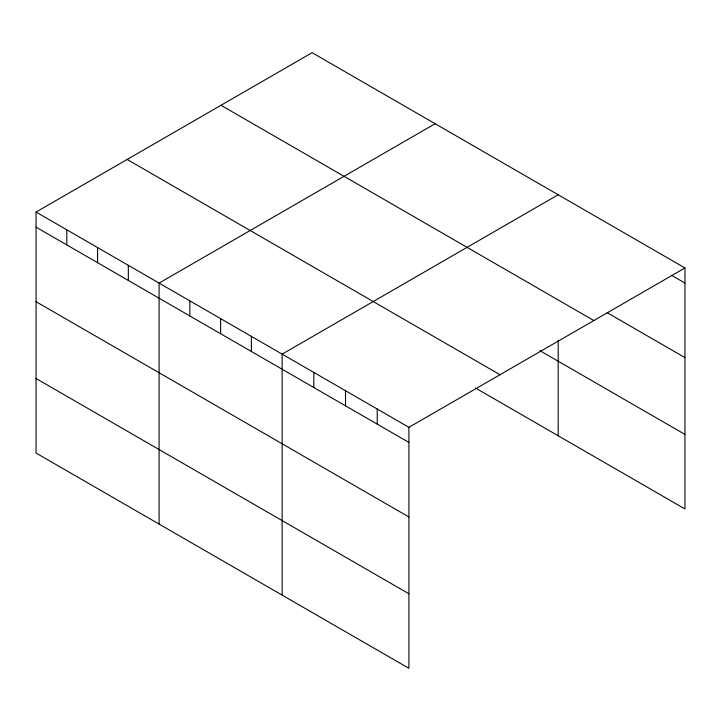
<?xml version="1.0" encoding="UTF-8"?>
<svg xmlns="http://www.w3.org/2000/svg" width="721" height="721" viewBox="0 0 721 721"><rect width="100%" height="100%" fill="white"/><g stroke="black" fill="none" stroke-linecap="round" stroke-linejoin="round"><path stroke-width="1.08" d="M36.05 212.055L408.906 427.328L408.906 668.313L36.05 453.049L36.05 212.055L312.094 52.687L684.95 267.951L684.95 508.945L475.509 388.024M435.133 123.724L159.098 283.092L159.098 524.086M558.18 194.76L282.136 354.137L282.136 595.122M408.906 427.328L684.95 267.951M671.503 275.296L684.95 283.056M607.154 312.689L684.95 357.598M220.996 105.275L593.861 320.548M539.912 350.667L684.95 434.402M127.139 159.467L500.004 374.731M36.05 227.16L408.906 442.433M36.05 301.702L408.906 516.975M36.05 378.507L408.906 593.771M558.18 340.366L558.18 435.754M377.218 409.023L377.218 424.128M345.521 390.728L345.521 405.833M313.833 372.433L313.833 387.538M251.377 336.374L251.377 351.478M220.617 318.619L220.617 333.724M189.857 300.855L189.857 315.96M128.329 265.337L128.329 280.442M97.569 247.573L97.569 262.678M66.81 229.819L66.81 244.924"/></g></svg>
